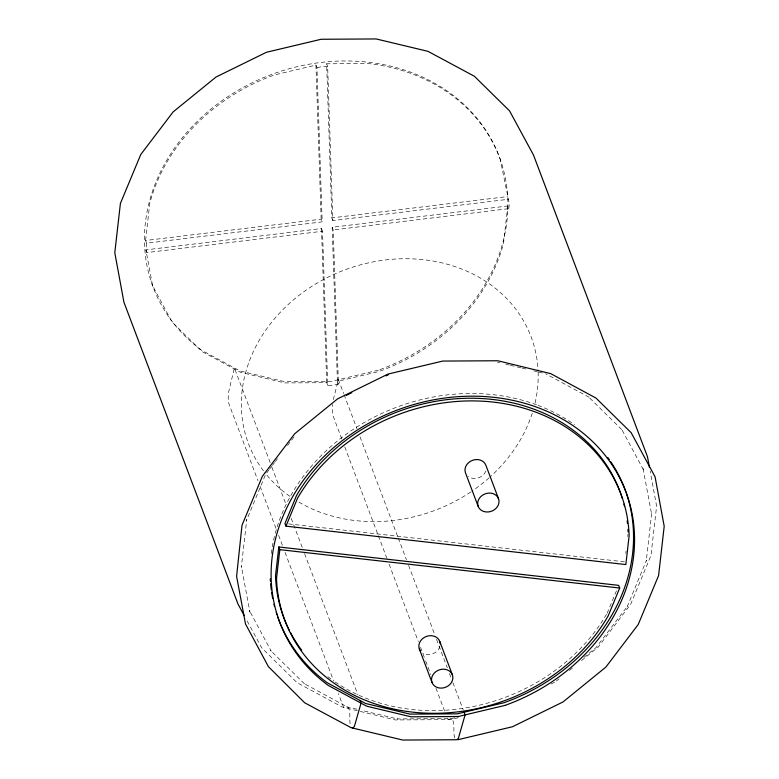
<?xml version="1.0" encoding="UTF-8"?>
<svg xmlns="http://www.w3.org/2000/svg" width="779" height="779" viewBox="0 0 779 779"><rect width="100%" height="100%" fill="white"/><g stroke="black" fill="none" stroke-linecap="round" stroke-linejoin="round"><path stroke-width="0.58" stroke-dasharray="3.9 2.92" d="M145.566 240.497L149.811 203.261A184.964 157.202 -20.7 0 1 274.442 74.95L315.943 65.085L316.965 67.763L322.185 221.879L146.579 243.184L145.566 240.497L321.172 219.191L322.185 221.879M146.579 243.184L146.033 247.956L146.9 252.562L322.506 231.256L327.725 385.362L333.091 385.332L338.417 384.066L333.188 229.961L332.175 227.273L507.781 205.977L508.794 208.655L333.188 229.961M507.781 205.977L503.536 243.214A184.964 157.202 -20.7 0 1 378.906 371.515L337.404 381.389L338.417 384.066M508.794 208.655L509.339 203.884L500.225 159.344M625.8 553.46L626.073 551.065M627.718 536.643L627.991 534.238M333.295 399.646L338.427 379.685L343.666 393.541M265.181 475.385L246.485 520.508L246.748 519.651L241.315 567.268L241.334 566.265L249.923 612.099L249.183 610.132L271.189 651.147L270.498 650.387L304.492 683.845L303.703 683.358L347.999 707.332A14.256 3.885 -83.6 0 1 349.469 711.227L349.664 712.736A15.249 4.148 -83.6 0 1 349.839 718.034A13.603 3.7 -83.6 0 0 350.18 724.081M607.133 613.268L617.309 588.71M266.652 472.989L268.813 470.146M269.534 469.192L271.686 466.348M272.407 465.404L274.568 462.56M275.289 461.616L277.451 458.773M287.529 445.5L295.455 435.081M583.977 657.369L596.11 647.505L627.786 605.809L627.358 606.403L646.512 560.179L646.249 561.046L651.682 513.419L651.663 514.432L643.074 468.598L643.824 470.555L621.808 429.541L622.499 430.3L588.505 396.842L589.294 397.329L545.534 373.716M556.313 681.089L559.118 678.821M569.371 670.476L574.035 666.688M581.494 660.621L598.272 646.969L630.639 604.368L650.981 555.476L656.609 506.155L650.153 471.003M551.094 683.962L555.388 681.849M316.965 67.763L322.282 66.497L327.647 66.468L332.867 220.584L508.473 199.278M454.741 717.78L451.255 718.618L397.358 718.92L397.894 719.046L361.553 710.351M458.412 717.683L450.272 719.621L395.206 719.942L342.224 707.04L297.052 682.657L261.851 648.001L246.505 619.86M500.731 160.688A184.964 157.202 -20.7 0 0 368.467 63.547L326.635 63.79L331.854 217.896L507.46 196.59M327.725 385.362L326.713 382.684L284.88 382.927L240.526 372.313L202.053 351.543L172.062 322.029L152.616 285.786L145.887 249.874L321.493 228.568L322.506 231.256M288.561 523.897L624.836 561.873M497.45 362.206L499.797 362.771M505.668 364.173L509.184 365.01M510.352 365.293L520.908 367.815M522.086 368.097L527.948 369.499M533.81 370.901L537.325 371.749M538.503 372.031L544.365 373.433M356.87 709.231L347.463 706.981A15.249 4.148 -83.6 0 0 345.827 707.4A13.603 3.7 -83.6 0 1 343.13 706.095L338.398 693.573M326.635 63.79L327.647 66.468M331.854 217.896L332.867 220.584M344.094 394.68L356.996 428.82M360.005 436.795L397.855 536.945M398.283 538.085L406.453 559.702M408.605 565.398L434.838 634.817M436.552 639.374L447.302 667.827M449.454 673.514L451.177 678.071M452.901 682.618L463.223 709.932M341.767 438.928L333.169 416.161A13.603 3.7 -83.6 0 1 332.506 404.486M344.785 446.903L377.903 534.56M378.341 535.699L386.939 558.465M389.091 564.162L418.342 641.575M420.494 647.261L425.227 659.794M425.655 660.923L430.816 674.585M435.977 688.246L445.013 712.162M270.167 462.599L234.391 367.931L228.471 392.733A13.603 3.7 -83.6 0 0 229.133 404.408L257.956 480.682M271.881 467.147L286.078 504.704M291.239 518.366L302.418 547.958M304.57 553.645L357.892 694.771M260.108 486.378L276.457 529.642M278.6 535.329L282.904 546.712M285.056 552.408L333.665 681.05M145.887 249.874L146.9 252.562M152.109 284.442L152.616 285.786M332.175 227.273L337.404 381.389M315.943 65.085L321.172 219.191M321.493 228.568L326.713 382.684M263.477 470.857A151.077 128.399 -20.7 0 1 346.431 269.3A151.077 128.399 -20.7 0 1 538.075 370.97M538.123 372.167A151.077 128.399 -20.7 0 1 534.501 405.323M532.232 413.25A151.077 128.399 -20.7 0 1 490.03 476.982M489.134 477.79A151.077 128.399 -20.7 0 1 471.821 491.257M470.808 491.938A151.077 128.399 -20.7 0 1 297.744 501.472M289.846 496.32A151.077 128.399 -20.7 0 1 264.889 472.707M606.539 614.28A179.53 152.577 -20.7 0 1 333.743 681.021M330.861 678.957A179.53 152.577 -20.7 0 1 327.949 676.766M271.238 553.645A184.964 157.202 -20.7 0 1 274.656 535.631M275.26 533.333A184.964 157.202 -20.7 0 1 536.867 404.934M537.968 405.343A184.964 157.202 -20.7 0 1 574.522 424.73M454.77 737.966A13.603 3.7 -83.6 0 1 453.875 729.787A15.249 4.148 -83.6 0 0 453.699 724.489L453.505 722.97A14.256 3.885 -83.6 0 0 452.034 719.085L451.625 718.813A15.249 4.148 -83.6 0 0 449.853 719.153A13.603 3.7 -83.6 0 1 447.165 717.849M485.823 471.003A10.877 9.251 -20.7 0 1 468.345 476.563M439.931 646.317A10.877 9.251 -20.7 0 1 422.9 653.153M378.399 370.181L331.572 381.311L284.374 381.583L240.02 370.97L201.547 350.199A184.964 157.202 -20.7 0 1 217.545 103.948A184.964 157.202 -20.7 0 1 488.511 134.553A184.964 157.202 -20.7 0 1 378.399 370.181"/><path stroke-width="1.17" d="M278.804 546.975L279.817 549.653L276.526 578.495A179.53 152.577 -20.7 0 0 412.266 712.094A179.53 152.577 -20.7 0 0 608.146 615.946L619.704 588.038L618.692 585.36L278.804 546.975L275.513 575.817A179.53 152.577 -20.7 0 0 289.535 630.698M285.961 526.166L297.52 498.268A179.53 152.577 -20.7 0 1 493.399 402.11A179.53 152.577 -20.7 0 1 629.14 535.718L625.849 564.561L285.961 526.166L284.948 523.488L296.507 495.58A179.53 152.577 -20.7 0 1 472.395 398.235A179.53 152.577 -20.7 0 1 622.275 498.278M346.382 395.352L351.757 392.713M386.131 375.848L388.273 374.787M457.867 739.729L512.504 726.739L562.983 701.967L605.877 667.087L638.244 624.476L658.586 575.584L664.205 526.263L655.081 476.816L631.156 432.686L595.945 398.04L550.772 373.657L497.791 360.755L442.725 361.067L388.098 374.056L337.619 398.838L294.725 433.718L262.357 476.32L242.016 525.221L236.592 576.324L245.521 623.989L268.404 666.629L304.647 702.765L351.066 727.674M279.817 549.653L619.704 588.038M352.41 727.995L402.811 740.05L456.445 739.738A13.603 3.7 -83.6 0 0 458.5 737.898L465.092 714.898L464.08 712.21M244.217 615.595L237.926 603.871L123.919 302.184L114.795 252.737L120.414 203.416L140.756 154.524L173.123 111.913L216.017 77.033L266.496 52.261L321.133 39.271L376.189 38.95L427.934 51.326L474.353 76.235L509.554 110.881L533.479 155.011L647.476 456.708L649.491 467.429M498.579 498.862A10.877 9.251 -20.7 0 0 480.555 496.827A10.877 9.251 -20.7 0 0 485.882 511.93A10.877 9.251 -20.7 0 0 498.579 498.862L485.911 465.336A10.877 9.251 -20.7 0 0 472.6 460.292A10.877 9.251 -20.7 0 0 465.433 472.697L478.102 506.214M439.765 641.458L452.433 674.984A10.877 9.251 -20.7 0 1 439.736 688.052A10.877 9.251 -20.7 0 1 434.409 672.949A10.877 9.251 -20.7 0 1 452.433 674.984M419.287 648.819L431.956 682.336M360.044 700.457L361.057 703.145L354.464 726.145A13.603 3.7 -83.6 0 1 351.495 727.547M626.277 493.01A184.964 157.202 -20.7 0 1 504.052 702.707L457.224 713.846L410.027 714.109L365.672 703.505L327.199 682.735A184.964 157.202 -20.7 0 1 277.762 616.968M276.983 614.699A184.964 157.202 -20.7 0 1 276.243 612.411M274.568 606.598A184.964 157.202 -20.7 0 1 273.974 604.241M272.66 598.282A184.964 157.202 -20.7 0 1 271.618 592.254M271.277 589.83A184.964 157.202 -20.7 0 1 270.605 583.753M270.42 581.319A184.964 157.202 -20.7 0 1 270.274 578.894M607.873 457.585A184.964 157.202 -20.7 0 1 609.275 459.561M610.648 461.567A184.964 157.202 -20.7 0 1 625.878 491.88M623.94 504.101A179.53 152.577 -20.7 0 1 624.534 506.457M627.163 520.878A179.53 152.577 -20.7 0 1 627.446 523.313M627.952 529.389A179.53 152.577 -20.7 0 1 628.078 531.823M301.755 650.309A179.53 152.577 -20.7 0 1 290.655 632.86M420.436 650.952A10.877 9.251 -20.7 0 1 426.454 636.414A10.877 9.251 -20.7 0 1 440.213 643.844M505.065 705.385L458.237 716.524L411.039 716.797L366.685 706.183L328.212 685.413A184.964 157.202 -20.7 0 1 344.211 439.161A184.964 157.202 -20.7 0 1 615.176 469.756A184.964 157.202 -20.7 0 1 505.065 705.385"/></g></svg>
